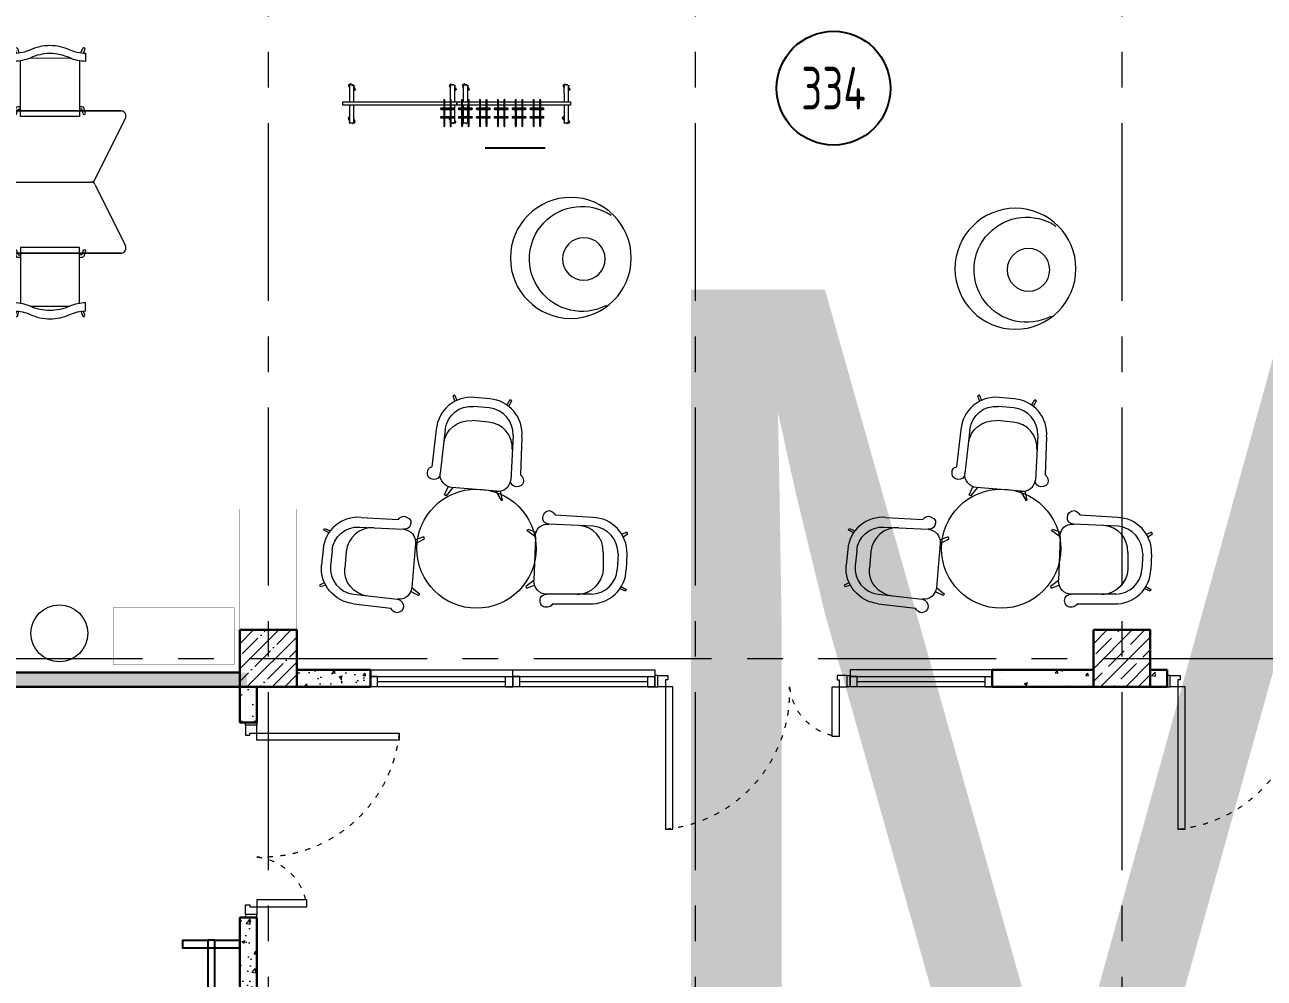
# Model space of a CAD drawing. Header units: millimetres. Extents: x -13407 to 129733, y -106516 to 109495.
# Drawn here: x 3858 to 12571, y 61147 to 67848 of the extents above; entities that cross this region are included whole.
import ezdxf
from ezdxf.enums import TextEntityAlignment as Align

# ---------------------------------------------------------------- set-up
doc = ezdxf.new("R2018")
doc.units = ezdxf.units.MM
doc.linetypes.add('ACAD_ISO03W100', pattern=[30, 12, -18])
doc.linetypes.add('CENTER', pattern=[2, 1.25, -0.25, 0.25, -0.25])
doc.layers.get('Defpoints').update_dxf_attribs({"color": 6})
for name, color, linetype, lineweight in [('АР_Витраж', 4, 'Continuous', 15), ('АР_Двери', 5, 'Continuous', 18), ('АР_Колонны', 5, 'Continuous', 30), ('АР_Колонны Штрих', 250, 'Continuous', 5), ('АР_Маркер экспликации', 239, 'Continuous', 13), ('АР_Номер помещения', 1, 'Continuous', 25), ('АР_Оси', 193, 'Continuous', 9), ('АР_Перегородки газоблок', 165, 'Continuous', 30), ('АР_Перегородки газоблок_Штрих', 165, 'Continuous', 5), ('АР_Подоконники', 163, 'Continuous', 9), ('АР_Помещения_площадь', 19, 'Continuous', 9), ('АР_Сущ Несущая стена', 202, 'Continuous', 30), ('АР_тонкая линия', 250, 'Continuous', 0), ('ТХ_мебель передв', 250, 'Continuous', 13), ('ТХ_мебель_библ', 250, 'Continuous', 13), ('ТХ_ОСНОВНОЙ', 103, 'Continuous', 25)]:
    doc.layers.add(name, color=color, linetype=linetype, lineweight=lineweight)
doc.layers.add('АР_Названия помещений', color=124, linetype='Continuous', lineweight=5, plot=False)
doc.layers.add('ТХ_спорт', color=40, linetype='Continuous')
doc.styles.add('ISOCPEUR', font='isocpeur.ttf', dxfattribs={"width": 0.7})
doc.styles.get("Standard").update_dxf_attribs({"font": 'arial.ttf'})
pattern_1 = [(50, (-58072.46, -55205.68), (215.17805, -18.82564), [22.5, -247.5]), (355, (-58072.46, -55205.68), (-41.6254, 225.65764), [18, -198]), (100.45144, (-58054.53, -55207.25), (173.55265, 206.832), [19.12206, -210.34263]), (46.1842, (-58072.46, -55145.68), (320.1724, -49.6558), [33.75, -371.25]), (96.63564, (-58045.78, -55149.82), (280.3986, 292.2356), [28.6831, -315.5141]), (351.18416, (-58072.46, -55145.68), (280.3986, 292.2356), [27, -297]), (21, (-58042.46, -55160.68), (179.07212, -120.78567), [22.5, -247.5]), (326, (-58042.46, -55160.68), (72.9946, 217.545), [18, -198]), (71.45144, (-58027.54, -55170.75), (252.0667, 96.75935), [19.12206, -210.34263]), (37.5, (-58072.46, -55205.68), (3.647957, 99.868156), [0, -195.6, 0, -201, 0, -198.75]), (7.5, (-58072.46, -55205.68), (78.92086, 118.32351), [0, -114.6, 0, -191.1, 0, -75.75]), (327.5, (-58139.36, -55205.68), (160.14673, -6.76646), [0, -75, 0, -234, 0, -310.5]), (317.5, (-58169.36, -55205.68), (174.95585, 30.0315), [0, -97.5, 0, -155.4, 0, -220.5])]
pattern_2 = [(50, (-58352.46, -55205.68), (215.17805, -18.82564), [22.5, -247.5]), (355, (-58352.46, -55205.68), (-41.6254, 225.65764), [18, -198]), (100.45144, (-58334.53, -55207.25), (173.55265, 206.832), [19.12206, -210.34263]), (46.1842, (-58352.46, -55145.68), (320.1724, -49.6558), [33.75, -371.25]), (96.63564, (-58325.78, -55149.82), (280.3986, 292.2356), [28.6831, -315.5141]), (351.18416, (-58352.46, -55145.68), (280.3986, 292.2356), [27, -297]), (21, (-58322.46, -55160.68), (179.07212, -120.78567), [22.5, -247.5]), (326, (-58322.46, -55160.68), (72.9946, 217.545), [18, -198]), (71.45144, (-58307.54, -55170.75), (252.0667, 96.75935), [19.12206, -210.34263]), (37.5, (-58352.46, -55205.68), (3.647957, 99.868156), [0, -195.6, 0, -201, 0, -198.75]), (7.5, (-58352.46, -55205.68), (78.92086, 118.32351), [0, -114.6, 0, -191.1, 0, -75.75]), (327.5, (-58419.36, -55205.68), (160.14673, -6.76646), [0, -75, 0, -234, 0, -310.5]), (317.5, (-58449.36, -55205.68), (174.95585, 30.0315), [0, -97.5, 0, -155.4, 0, -220.5])]

# ---------------------------------------------------------------- blocks, each defined once
blk = doc.blocks.new('1370')
at = {"layer": 'АР_Двери'}
for points in [[(1076825.5, -46356.5), (1076825.5, -46436.5), (1076845.5, -46436.5), (1076845.5, -46356.5), (1076825.5, -46356.5)], [(1076845.5, -46436.5), (1076845.5, -46356.5), (1076915.5, -46356.5), (1076915.5, -46386.5), (1076900.5, -46386.5), (1076900.5, -46436.5), (1076845.5, -46436.5)], [(1078176.5, -46436.5), (1078176.5, -46356.5), (1078106.5, -46356.5), (1078106.5, -46386.5), (1078121.5, -46386.5), (1078121.5, -46436.5), (1078176.5, -46436.5)], [(1078196.5, -46356.5), (1078196.5, -46436.5), (1078176.5, -46436.5), (1078176.5, -46356.5), (1078196.5, -46356.5)]]:
    blk.add_lwpolyline(points, dxfattribs=at)
for points in [[(1076900.5, -46436.5), (1076900.5, -47436.5), (1076950.4, -47436.5), (1076950.4, -46436.5)], [(1078071.7, -46786.5), (1078071.7, -46436.5), (1078121.5, -46436.5), (1078121.5, -46786.5)]]:
    blk.add_lwpolyline(points, close=True, dxfattribs=at)
at = {"layer": 'АР_Двери', "linetype": 'ACAD_ISO03W100', "ltscale": 3}
for centre, radius, start, end in [((1076804.9, -46473.8), 967.4, 275.67288, 2.21397), ((1078161.9, -46396.1), 392.5, 185.90754, 264.09246)]:
    blk.add_arc(centre, radius, start, end, dxfattribs=at)
blk = doc.blocks.new('*U161')
at = {"linetype": 'ByBlock'}
for p, q in [((0, 0), (0, -74)), ((50, 0), (0, 0)), ((0, -74), (0, 0)), ((1000, 0), (0, 0)), ((50, -74), (0, -74)), ((0, -74), (1000, -74)), ((50, 0), (50, -74)), ((950, 0), (50, 0)), ((50, -37), (950, -37)), ((50, -74), (950, -74)), ((950, 0), (1000, 0)), ((950, 0), (950, -74)), ((950, -74), (1000, -74)), ((1000, 0), (1000, -74)), ((1000, -74), (1000, 0))]:
    blk.add_line(p, q, dxfattribs=at)
blk = doc.blocks.new('*U162')
at = {"linetype": 'ByBlock'}
for p, q in [((0, 0), (0, -74)), ((50, 0), (0, 0)), ((0, -74), (0, 0)), ((1000, 0), (0, 0)), ((50, -74), (0, -74)), ((0, -74), (1000, -74)), ((50, 0), (50, -74)), ((950, 0), (50, 0)), ((50, -37), (950, -37)), ((50, -74), (950, -74)), ((950, 0), (1000, 0)), ((950, 0), (950, -74)), ((950, -74), (1000, -74)), ((1000, 0), (1000, -74)), ((1000, -74), (1000, 0))]:
    blk.add_line(p, q, dxfattribs=at)
blk = doc.blocks.new('*U163')
at = {"linetype": 'ByBlock'}
for p, q in [((0, 0), (0, -74)), ((50, 0), (0, 0)), ((0, -74), (0, 0)), ((1000, 0), (0, 0)), ((50, -74), (0, -74)), ((0, -74), (1000, -74)), ((50, 0), (50, -74)), ((950, 0), (50, 0)), ((50, -37), (950, -37)), ((50, -74), (950, -74)), ((950, 0), (1000, 0)), ((950, 0), (950, -74)), ((950, -74), (1000, -74)), ((1000, 0), (1000, -74)), ((1000, -74), (1000, 0))]:
    blk.add_line(p, q, dxfattribs=at)
blk = doc.blocks.new('*U389')
at = {"layer": 'Defpoints', "color": 7}
blk.add_line((-20058.3, 1523.2), (-20480.7, 1523.2), dxfattribs=at)
at = {"layer": 'АР_Номер помещения', "color": 7}
blk.add_circle((-18031.5, 1945), 400, dxfattribs=at)
at = {"layer": 'Defpoints', "color": 7, "style": 'ISOCPEUR', "width": 0.7}
blk.add_attdef('ПЛОЩАДЬ_ПОМЕЩЕНИЯ', text='', height=200, dxfattribs=at).set_placement((-20053.5, 1769.7), align=Align.MIDDLE_RIGHT)
at = {"layer": 'Defpoints', "color": 7, "style": 'ISOCPEUR', "width": 0.7, "flags": 1}
blk.add_attdef('КАТЕГОРИЯ', (-499.2, -2092.2), '', height=250, dxfattribs=at)
at = {"layer": 'АР_Номер помещения', "color": 7, "style": 'ISOCPEUR', "width": 0.7}
blk.add_attdef('НОМЕР_ПОМЕЩЕНИЯ', text='', height=300, dxfattribs=at).set_placement((-18031.5, 1945), align=Align.MIDDLE_CENTER)
at = {"layer": 'АР_Помещения_площадь', "color": 7, "lineweight": 30, "width": 0.7, "flags": 104}
blk.add_attdef('ИМЯ_ПОМЕЩЕНИЯ', text='', height=100, dxfattribs=at).set_placement((157.6, 1217.1), align=Align.MIDDLE_CENTER)
blk = doc.blocks.new('frecn gthtujhjlrf 800')
at = {"lineweight": 0}
blk.add_lwpolyline([(-5203.9, 59070.7, 0.044658), (-5197.6, 59061.7), (-5201.6, 59065.6), (-5189.6, 59081.6), (-5185.6, 59077.6)], format="xyb", dxfattribs=at)
for points in [[(-5197.6, 59049.7), (-5197.6, 59073.6)], [(-5193.6, 59077.6), (-5078, 59077.5)], [(-5046.1, 59077.5), (-4938.5, 59077.4)], [(-4970.4, 59077.4), (-4966.4, 59085.4), (-4954.5, 59077.4)], [(-4930.6, 59073.4), (-4930.6, 59049.5)], [(-5078.1, 59045.6), (-5193.6, 59045.7)], [(-5153.8, 59045.7), (-5161.8, 59033.7), (-5173.7, 59045.7)], [(-4938.6, 59045.5), (-5046.2, 59045.6)], [(-4930.6, 59057.5), (-4926.6, 59053.5), (-4938.6, 59037.6), (-4946.5, 59045.5)], [(-5181.9, 58369.1), (-5189.9, 58377.1), (-5193.9, 58369.1), (-5078.3, 58369)], [(-4970.7, 58369), (-4962.7, 58376.9), (-4954.8, 58369)], [(-5197.9, 58341.2), (-5197.9, 58365.1), (-5201.9, 58361.1), (-5197.9, 58357.2)], [(-5078.3, 58337.2), (-5193.9, 58337.2)], [(-5154.1, 58337.2), (-5162, 58329.2), (-5174, 58337.2)], [(-4938.9, 58337.1), (-5046.5, 58337.1)], [(-5046.4, 58369), (-4938.8, 58368.9)], [(-4930.9, 58353), (-4922.9, 58345), (-4934.9, 58329.1), (-4942.8, 58337.1)], [(-4930.9, 58364.9), (-4930.9, 58341)]]:
    blk.add_lwpolyline(points, dxfattribs=at)
blk.add_lwpolyline([(-5074.6, 58291.6), (-5049.6, 58291.6), (-5049.6, 59091.6), (-5074.6, 59091.6)], close=True)
for centre, radius, start, end in [((-5195.6, 59075.6), 5.98, 89.96162, 179.9619), ((-5207.6, 59027.8), 57.8, 62.29255, 76.60243), ((-4980.4, 59031.6), 57.8, 56.74447, 76.60244), ((-4940.5, 59075.4), 5.98, 359.96162, 89.9619), ((-5195.6, 59051.7), 5.98, 179.96162, 269.9619), ((-5151.7, 59095.5), 57.8, 234.11356, 256.60228), ((-4924.6, 59099.3), 57.8, 239.233, 256.60239), ((-4940.6, 59051.5), 5.98, 269.96162, 359.9619), ((-4980.4, 59031.6), 57.8, 25.43903, 38.1777), ((-5203.9, 58319.3), 57.8, 59.42525, 76.60232), ((-4980.7, 58323.1), 57.8, 55.98102, 76.60235), ((-5152, 58387), 57.8, 205.43892, 212.84397), ((-5195.9, 58367.1), 5.98, 89.96162, 179.9619), ((-5195.9, 58343.2), 5.98, 179.96162, 269.9619), ((-5152, 58387), 57.8, 236.56888, 256.6024), ((-4924.9, 58390.9), 57.8, 240.07353, 256.60241), ((-4940.8, 58366.9), 5.98, 359.96162, 89.9619), ((-4940.8, 58343), 5.98, 269.96162, 359.9619), ((-4980.7, 58323.1), 57.8, 25.43882, 39.82591)]:
    blk.add_arc(centre, radius, start, end, dxfattribs=at)
blk = doc.blocks.new('У018.2 У019')
at = {"layer": 'ТХ_мебель_библ', "lineweight": 0}
for p, q in [((59841.7, 122397.9), (60071.7, 121967.8)), ((60691, 121967.9), (60902.7, 122397.8)), ((61577.1, 122397.9), (61807.1, 121967.8)), ((62426.4, 121967.9), (62638.1, 122397.8)), ((59841.9, 121499.1), (60071.7, 121929.2)), ((60103, 121948.5), (60659.7, 121948.6)), ((60103, 121948.5), (60659.7, 121948.6)), ((60691, 121929.4), (60902.9, 121499.5)), ((61577.3, 121499.1), (61807.1, 121929.2)), ((61838.4, 121948.5), (62395.1, 121948.6)), ((61838.4, 121948.5), (62395.1, 121948.6)), ((62426.4, 121929.4), (62638.3, 121499.5))]:
    blk.add_line(p, q, dxfattribs=at)
for points in [[(60232.8, 122820.3, -0.086901), (60122, 122796.6), (60122, 122854.3, 0.094716), (60232.8, 122878.7, -0.110626), (60372.1, 122909.7, -0.110626), (60511.3, 122878.8, 0.093252), (60622, 122854.6), (60622, 122796.9, -0.086864), (60511.3, 122820.5)], [(61115.3, 122820.3, -0.086901), (61004.6, 122796.6), (61004.6, 122854.3, 0.094716), (61115.3, 122878.7, -0.110626), (61254.6, 122909.7, -0.110626), (61393.9, 122878.8, 0.093252), (61504.6, 122854.6), (61504.6, 122796.9, -0.086864), (61393.8, 122820.5)], [(61968.2, 122820.3, -0.086901), (61857.4, 122796.6), (61857.4, 122854.3, 0.094716), (61968.2, 122878.7, -0.110626), (62107.5, 122909.7, -0.110626), (62246.8, 122878.8, 0.093252), (62357.4, 122854.6), (62357.4, 122796.9, -0.086864), (62246.7, 122820.5)], [(60138, 122427.1), (60148, 122459.8, -0.033396), (60164.8, 122461)], [(61776, 121898.1), (61564.3, 121467.8, -0.284813), (61533, 121448.5), (60976.2, 121448.5, -0.282129), (60946.5, 121465.1), (60715, 121897.8, -0.120714), (60711.2, 121913.6, -0.4125), (60746.2, 121948.5, -0.4125), (60711.2, 121983.5, -0.118028), (60715, 121999.2), (60945, 122429.2, -0.282129), (60976.2, 122448.5), (61533, 122448.5, -0.284813), (61564.3, 122429.2), (61776, 121998.9)], [(61020.6, 122427.1), (61030.6, 122459.8, -0.033396), (61047.3, 122461)], [(61873.4, 122427.1), (61883.4, 122459.8, -0.033396), (61900.2, 122461)], [(61779.8, 121913.5, 0.4125), (61744.8, 121948.5, 0.4125), (61779.8, 121983.4)], [(60138, 121470), (60148, 121437.3, 0.033396), (60164.8, 121436.1)], [(61020.4, 121469.9), (61030.4, 121437.2, 0.033396), (61047.1, 121436)], [(61873.4, 121470), (61883.4, 121437.3, 0.033396), (61900.2, 121436.1)], [(60232.8, 121076.8, 0.086901), (60122, 121100.5), (60122, 121042.8, -0.094716), (60232.8, 121018.4, 0.110626), (60372.1, 120987.4, 0.110626), (60511.3, 121018.3, -0.093252), (60622, 121042.5), (60622, 121100.2, 0.086864), (60511.3, 121076.6)], [(61115.2, 121076.7, 0.086901), (61004.4, 121100.4), (61004.4, 121042.7, -0.094716), (61115.2, 121018.3, 0.110626), (61254.4, 120987.3, 0.110626), (61393.7, 121018.2, -0.093252), (61504.4, 121042.4), (61504.4, 121100.1, 0.086864), (61393.7, 121076.5)], [(61968.2, 121076.8, 0.086901), (61857.4, 121100.5), (61857.4, 121042.8, -0.094716), (61968.2, 121018.4, 0.110626), (62107.5, 120987.4, 0.110626), (62246.8, 121018.3, -0.093252), (62357.4, 121042.5), (62357.4, 121100.2, 0.086864), (62246.7, 121076.6)]]:
    blk.add_lwpolyline(points, format="xyb", dxfattribs=at)
for points in [[(60122, 122847), (60122, 122847.3)], [(60137.5, 122855.2), (60127.8, 122884.4), (60132.8, 122895.2)], [(60132.8, 122895.1), (60143.8, 122890.1)], [(60143.8, 122890.2), (60154.8, 122857)], [(60590.5, 122857.1), (60602.8, 122890.4)], [(60602.8, 122890.5), (60613.5, 122895.5)], [(60618.8, 122884.8), (60608, 122855.3)], [(60613.5, 122895.4), (60618.8, 122884.9)], [(61004.6, 122847), (61004.6, 122847.3)], [(61020.1, 122855.2), (61010.3, 122884.4), (61015.3, 122895.2)], [(61015.3, 122895.1), (61026.3, 122890.1)], [(61026.3, 122890.2), (61037.3, 122857)], [(61473.1, 122857.1), (61485.3, 122890.4)], [(61485.3, 122890.5), (61496.1, 122895.5)], [(61501.3, 122884.8), (61490.6, 122855.3)], [(61496.1, 122895.4), (61501.3, 122884.9)], [(61857.4, 122847), (61857.4, 122847.3)], [(61872.9, 122855.2), (61863.2, 122884.4), (61868.2, 122895.2)], [(61868.2, 122895.1), (61879.2, 122890.1)], [(61879.2, 122890.2), (61890.2, 122857)], [(62325.9, 122857.1), (62338.2, 122890.4)], [(62338.2, 122890.5), (62348.9, 122895.5)], [(62354.2, 122884.8), (62343.4, 122855.3)], [(62348.9, 122895.4), (62354.2, 122884.9)], [(60164.8, 122409.3), (60164.5, 122801.3)], [(60579.5, 122801.2), (60579.8, 122409.5)], [(61047.3, 122409.3), (61047.1, 122801.3)], [(61462.1, 122801.2), (61462.3, 122409.5)], [(61900.2, 122409.3), (61899.9, 122801.3)], [(62314.9, 122801.2), (62315.2, 122409.5)], [(60122.3, 122431.2), (60134.3, 122470.9)], [(60134.3, 122470.9), (60140.5, 122475.4)], [(60606.3, 122427.4), (60596.3, 122460.2)], [(60622.3, 122431.5), (60610.3, 122471.3)], [(61004.8, 122431.2), (61016.8, 122470.9)], [(61016.8, 122470.9), (61023.1, 122475.4)], [(61488.8, 122427.4), (61478.8, 122460.2)], [(61504.8, 122431.5), (61492.8, 122471.3)], [(61857.7, 122431.2), (61869.7, 122470.9)], [(61869.7, 122470.9), (61875.9, 122475.4)], [(62341.7, 122427.4), (62331.7, 122460.2)], [(62357.7, 122431.5), (62345.7, 122471.3)], [(60579.8, 122409.5), (60164.8, 122409.3)], [(61462.3, 122409.5), (61047.3, 122409.3)], [(62315.2, 122409.5), (61900.2, 122409.3)], [(60122.3, 121465.9), (60134.3, 121426.2)], [(60164.8, 121487.8), (60164.5, 121095.8)], [(60579.8, 121487.6), (60164.8, 121487.8)], [(60579.5, 121095.9), (60579.8, 121487.6)], [(60606.3, 121469.7), (60596.3, 121436.9)], [(60622.3, 121465.6), (60610.3, 121425.8)], [(61004.6, 121465.8), (61016.6, 121426.1)], [(61047.1, 121487.8), (61046.9, 121095.7)], [(61462.1, 121487.5), (61047.1, 121487.7)], [(61461.9, 121095.8), (61462.1, 121487.6)], [(61488.6, 121469.6), (61478.6, 121436.9)], [(61504.6, 121465.5), (61492.6, 121425.8)], [(61857.7, 121465.9), (61869.7, 121426.2)], [(61900.2, 121487.8), (61899.9, 121095.8)], [(62315.2, 121487.6), (61900.2, 121487.8)], [(62314.9, 121095.9), (62315.2, 121487.6)], [(62341.7, 121469.7), (62331.7, 121436.9)], [(62357.7, 121465.6), (62345.7, 121425.8)], [(60134.3, 121426.2), (60140.5, 121421.7)], [(61016.6, 121426.1), (61022.9, 121421.6)], [(61869.7, 121426.2), (61875.9, 121421.7)], [(60122, 121050.1), (60122, 121049.8)], [(60137.5, 121041.9), (60127.8, 121012.7), (60132.8, 121001.9)], [(60143.8, 121006.9), (60154.8, 121040.1)], [(60590.5, 121040), (60602.8, 121006.7)], [(60618.8, 121012.3), (60608, 121041.8)], [(61004.4, 121050), (61004.4, 121049.7)], [(61019.9, 121041.8), (61010.1, 121012.6), (61015.1, 121001.8)], [(61026.1, 121006.8), (61037.1, 121040)], [(61472.9, 121039.9), (61485.1, 121006.6)], [(61501.1, 121012.2), (61490.4, 121041.7)], [(61857.4, 121050.1), (61857.4, 121049.8)], [(61872.9, 121041.9), (61863.2, 121012.7), (61868.2, 121001.9)], [(61879.2, 121006.9), (61890.2, 121040.1)], [(62325.9, 121040), (62338.2, 121006.7)], [(62354.2, 121012.3), (62343.4, 121041.8)], [(60132.8, 121002), (60143.8, 121007)], [(60602.8, 121006.6), (60613.5, 121001.6)], [(60613.5, 121001.7), (60618.8, 121012.2)], [(61015.1, 121001.9), (61026.1, 121006.9)], [(61485.1, 121006.5), (61495.9, 121001.5)], [(61495.9, 121001.6), (61501.1, 121012.1)], [(61868.2, 121002), (61879.2, 121007)], [(62338.2, 121006.6), (62348.9, 121001.6)], [(62348.9, 121001.7), (62354.2, 121012.2)]]:
    blk.add_lwpolyline(points, dxfattribs=at)
for points in [[(60232.8, 122820.4), (60511.3, 122820.7, 0.110437), (60371.8, 122851.6, 0.11034)], [(61115.3, 122820.4), (61393.8, 122820.7, 0.110437), (61254.3, 122851.6, 0.11034)], [(61968.2, 122820.4), (62246.7, 122820.7, 0.110437), (62107.2, 122851.6, 0.11034)], [(60232.8, 121076.7), (60511.3, 121076.4, -0.110437), (60371.8, 121045.5, -0.11034)], [(61115.1, 121076.6), (61393.6, 121076.3, -0.110437), (61254.1, 121045.4, -0.11034)], [(61968.2, 121076.7), (62246.7, 121076.4, -0.110437), (62107.2, 121045.5, -0.11034)]]:
    blk.add_lwpolyline(points, format="xyb", close=True, dxfattribs=at)
for points in [[(60871.2, 122448.5), (59873, 122448.5)], [(62606.6, 122448.5), (61608.4, 122448.5)], [(61744.8, 121948.5), (60746.2, 121948.5)], [(60871.4, 121448.8), (59873.2, 121448.4)], [(62606.8, 121448.8), (61608.6, 121448.4)]]:
    blk.add_lwpolyline(points, close=True, dxfattribs=at)
for centre, radius, start, end in [((59873.1, 122413.5), 35.1, 90.16771, 179.83229), ((60164.8, 122347.1), 130.6, 89.9901, 100.68692), ((60579.7, 122347.3), 130.6, 79.38825, 90.08507), ((60871.3, 122413.6), 34.9, 359.9054, 90.0946), ((60868.1, 122413.7), 38.1, 335.24019, 359.7022), ((61047.3, 122347.1), 130.6, 89.9901, 100.68692), ((61462.2, 122347.3), 130.6, 79.38825, 90.08507), ((61608.5, 122413.5), 35.1, 90.16771, 179.83229), ((61607.4, 122413.4), 34, 179.62631, 207.15869), ((61900.2, 122347.1), 130.6, 89.9901, 100.68692), ((62315.1, 122347.3), 130.6, 79.38825, 90.08507), ((62606.7, 122413.6), 34.9, 359.9054, 90.0946), ((62603.6, 122413.7), 38.1, 335.24019, 359.7022), ((60102.9, 121983.3), 34.8, 206.5716, 270.16226), ((60102.9, 121913.7), 34.8, 89.85833, 153.44898), ((60659.7, 121983.7), 35.1, 270.12251, 333.14363), ((60659.7, 121913.5), 35.1, 26.87696, 89.89807), ((61838.3, 121983.3), 34.8, 206.5716, 270.16226), ((61838.3, 121913.7), 34.8, 89.85833, 153.44898), ((62395.1, 121983.7), 35.1, 270.12251, 333.14363), ((62395.1, 121913.5), 35.1, 26.87696, 89.89807), ((59873.2, 121483.4), 35.1, 180.18829, 269.85288), ((60871.5, 121483.7), 34.9, 269.92598, 0.11519), ((60868.3, 121483.6), 38.1, 0.31838, 24.7804), ((61607.6, 121483.5), 34, 152.86189, 180.39427), ((61608.7, 121483.4), 35.1, 180.18829, 269.85288), ((62606.9, 121483.7), 34.9, 269.92598, 0.11519), ((62603.7, 121483.6), 38.1, 0.31838, 24.7804), ((60164.8, 121550), 130.6, 259.31308, 270.0099), ((60579.7, 121549.8), 130.6, 269.91493, 280.61175), ((61047.1, 121549.9), 130.6, 259.31308, 270.0099), ((61462.1, 121549.7), 130.6, 269.91493, 280.61175), ((61900.2, 121550), 130.6, 259.31308, 270.0099), ((62315.1, 121549.8), 130.6, 269.91493, 280.61175)]:
    blk.add_arc(centre, radius, start, end, dxfattribs=at)
for points in [[(60122.2, 122431.1), (60122.2, 122426.6), (60126.2, 122422.9), (60130.7, 122422.9)], [(60130.7, 122422.9), (60133.7, 122422.9), (60136.7, 122424.4), (60138.2, 122427.1)], [(60596.5, 122460.1), (60591, 122460.9), (60585.3, 122461.1), (60579.8, 122461.4)], [(60610.2, 122471.1), (60608.7, 122473.4), (60606.4, 122475.1), (60603.9, 122475.6)], [(60606.4, 122427.4), (60607.9, 122424.9), (60610.7, 122423.2), (60613.7, 122423.2)], [(60613.7, 122423.2), (60618.4, 122423.2), (60622.2, 122426.9), (60622.2, 122431.4)], [(61004.7, 122431.1), (61004.7, 122426.6), (61008.7, 122422.9), (61013.2, 122422.9)], [(61013.2, 122422.9), (61016.2, 122422.9), (61019.2, 122424.4), (61020.7, 122427.1)], [(61479, 122460.1), (61473.5, 122460.9), (61467.8, 122461.1), (61462.3, 122461.4)], [(61492.7, 122471.1), (61491.2, 122473.4), (61489, 122475.1), (61486.5, 122475.6)], [(61489, 122427.4), (61490.5, 122424.9), (61493.2, 122423.2), (61496.2, 122423.2)], [(61496.2, 122423.2), (61501, 122423.2), (61504.7, 122426.9), (61504.7, 122431.4)], [(61857.6, 122431.1), (61857.6, 122426.6), (61861.6, 122422.9), (61866.1, 122422.9)], [(61866.1, 122422.9), (61869.1, 122422.9), (61872.1, 122424.4), (61873.6, 122427.1)], [(62331.9, 122460.1), (62326.4, 122460.9), (62320.7, 122461.1), (62315.2, 122461.4)], [(62345.6, 122471.1), (62344.1, 122473.4), (62341.9, 122475.1), (62339.4, 122475.6)], [(62341.8, 122427.4), (62343.3, 122424.9), (62346.1, 122423.2), (62349.1, 122423.2)], [(62349.1, 122423.2), (62353.8, 122423.2), (62357.6, 122426.9), (62357.6, 122431.4)], [(61776, 121999.2), (61778.3, 121994.4), (61779.8, 121988.9), (61779.8, 121983.4)], [(61779.8, 121913.5), (61779.8, 121908), (61778.3, 121902.7), (61776, 121897.7)], [(60122.2, 121466), (60122.2, 121470.5), (60126.2, 121474.2), (60130.7, 121474.2)], [(60130.7, 121474.2), (60133.7, 121474.2), (60136.7, 121472.7), (60138.2, 121470)], [(60606.4, 121469.7), (60607.9, 121472.2), (60610.7, 121473.9), (60613.7, 121473.9)], [(60613.7, 121473.9), (60618.4, 121473.9), (60622.2, 121470.2), (60622.2, 121465.7)], [(61004.5, 121465.9), (61004.5, 121470.4), (61008.5, 121474.1), (61013, 121474.1)], [(61013, 121474.1), (61016, 121474.1), (61019, 121472.6), (61020.5, 121469.9)], [(61488.8, 121469.6), (61490.3, 121472.1), (61493, 121473.8), (61496, 121473.8)], [(61496, 121473.8), (61500.8, 121473.8), (61504.5, 121470.1), (61504.5, 121465.6)], [(61857.6, 121466), (61857.6, 121470.5), (61861.6, 121474.2), (61866.1, 121474.2)], [(61866.1, 121474.2), (61869.1, 121474.2), (61872.1, 121472.7), (61873.6, 121470)], [(62341.8, 121469.7), (62343.3, 121472.2), (62346.1, 121473.9), (62349.1, 121473.9)], [(62349.1, 121473.9), (62353.8, 121473.9), (62357.6, 121470.2), (62357.6, 121465.7)], [(60596.5, 121437), (60591, 121436.2), (60585.3, 121436), (60579.8, 121435.7)], [(60610.2, 121426), (60608.7, 121423.7), (60606.4, 121422), (60603.9, 121421.5)], [(61478.9, 121436.9), (61473.4, 121436.1), (61467.6, 121435.9), (61462.1, 121435.6)], [(61492.5, 121425.9), (61491, 121423.6), (61488.8, 121421.9), (61486.3, 121421.4)], [(62331.9, 121437), (62326.4, 121436.2), (62320.7, 121436), (62315.2, 121435.7)], [(62345.6, 121426), (62344.1, 121423.7), (62341.9, 121422), (62339.4, 121421.5)]]:
    blk.add_open_spline(points, degree=3, dxfattribs=at)
blk = doc.blocks.new('У094 У095')
at = {"layer": 'ТХ_мебель_библ', "lineweight": 0, "ltscale": 100, "transparency": 33554687}
for p, q in [((74021.9, 143902.1), (74006.1, 143896.8)), ((74006.1, 143896.8), (74021.9, 143860.2)), ((74037.6, 143865.4), (74021.9, 143902.1)), ((74267.9, 143875.9), (74158, 143886.4)), ((74388.3, 143834), (74409.3, 143870.7)), ((74419.7, 143860.2), (74398.8, 143823.5)), ((74409.3, 143870.7), (74419.7, 143860.2)), ((74262.7, 143813.1), (74152.7, 143823.5)), ((74257.4, 143713.6), (74142.3, 143724.1)), ((73891, 143661.3), (73859.6, 143399.5)), ((73953.8, 143661.3), (73917.2, 143352.4)), ((74430.2, 143619.4), (74414.5, 143305.3)), ((74493, 143608.9), (74482.5, 143341.9)), ((73948.6, 143200.6), (73974.7, 143258.1)), ((74006.1, 143252.9), (73959, 143195.3)), ((74315, 143226.7), (74000.9, 143252.9)), ((73959, 143195.3), (73948.6, 143200.6)), ((74309.8, 143226.7), (74346.4, 143163.9)), ((74356.9, 143163.9), (74341.2, 143226.7)), ((74346.4, 143163.9), (74356.9, 143163.9)), ((73351.8, 142975.5), (73660.6, 142959.7)), ((73362.2, 143043.5), (73624, 143027.8)), ((74995.6, 142980.7), (74681.5, 142996.4)), ((74990.4, 143043.5), (74728.6, 143059.2)), ((73100.5, 142954.5), (73105.7, 142965)), ((73137.1, 142933.6), (73100.5, 142954.5)), ((73105.7, 142965), (73147.6, 142949.3)), ((73802, 142907.4), (73744.4, 142886.5)), ((73744.4, 142860.3), (73807.2, 142891.7)), ((73807.2, 142891.7), (73802, 142907.4)), ((74529.7, 142949.3), (74534.9, 142959.8)), ((74587.2, 142907.4), (74529.7, 142949.3)), ((74534.9, 142959.7), (74592.5, 142938.8)), ((74587.2, 142907.4), (74576.8, 142598.5)), ((75231.2, 142938.8), (75194.5, 142923.1)), ((75205, 142907.4), (75236.4, 142928.3)), ((75236.4, 142928.3), (75231.2, 142938.8)), ((73095.2, 142818.4), (73084.8, 142708.5)), ((73158.1, 142807.9), (73147.6, 142703.2)), ((73257.5, 142802.7), (73247.1, 142687.5)), ((73744.4, 142860.3), (73718.2, 142551.4)), ((75063.6, 142797.5), (75063.6, 142677.1)), ((75168.3, 142787), (75163.1, 142677.1)), ((75231.2, 142787), (75225.9, 142677.1)), ((73105.7, 142582.8), (73069.1, 142567.1)), ((73069.1, 142567.1), (73074.3, 142556.6)), ((73074.3, 142556.6), (73110.9, 142567.1)), ((73718.2, 142551.4), (73775.8, 142504.3)), ((74576.8, 142598.5), (74519.2, 142556.6)), ((74519.2, 142556.6), (74524.4, 142546.2)), ((74524.4, 142546.2), (74582, 142567.1)), ((75220.7, 142525.2), (75184.1, 142540.9)), ((75189.3, 142556.6), (75225.9, 142535.7)), ((73309.9, 142504.3), (73618.8, 142467.6)), ((73765.3, 142493.8), (73713, 142520)), ((73775.8, 142504.3), (73765.3, 142493.8)), ((74979.9, 142504.3), (74665.8, 142504.3)), ((75225.9, 142535.7), (75220.7, 142525.2))]:
    blk.add_line(p, q, dxfattribs=at)
at = {"layer": 'ТХ_мебель_библ', "ltscale": 0.1}
for p, q in [((73309.9, 142436.2), (73571.6, 142404.8)), ((74707.7, 142436.2), (74978.4, 142435.9))]:
    blk.add_line(p, q, dxfattribs=at)
at = {"layer": 'ТХ_мебель_библ', "lineweight": 0, "ltscale": 100, "transparency": 33554687}
blk.add_circle((74173.7, 142823.6), 418.8, dxfattribs=at)
for centre, radius, start, end in [((74136.5, 143640.3), 246.7, 85.02283, 175.1237), ((74247, 143630.3), 246.7, 355.0234, 85.12375), ((74245.7, 143628.9), 184.8, 357.05724, 84.74988), ((74240.5, 143529.4), 184.8, 357.05813, 84.75023), ((73340.8, 142797.4), 246.7, 85.02353, 175.12383), ((74883.4, 142806.1), 180.5, 357.26883, 85.96484), ((74981.2, 142793.2), 250.3, 358.57852, 87.90882), ((74975, 142788.7), 193.2, 359.50635, 83.87948), ((73441.8, 142785.8), 184.8, 87.0581, 174.74931), ((73328.4, 142685.2), 181.8, 174.32198, 264.14984), ((74978.7, 142682.9), 247, 267.84602, 358.65512), ((74979.8, 142687.9), 183.6, 270.02397, 356.61297)]:
    blk.add_arc(centre, radius, start, end, dxfattribs=at)
blk.add_ellipse((74334.8, 143302.8), major_axis=(68, 48.9), ratio=0.866308, start_param=3.906008, end_param=5.623532, dxfattribs=at)
for points in [[(73953.8, 143661.3), (73969.5, 143760.7), (74053.3, 143834), (74152.7, 143823.5)], [(73943.3, 143561.8), (73953.8, 143661.3), (74042.8, 143729.3), (74142.3, 143724.1)], [(73870, 143310.5), (73843.9, 143310.5), (73822.9, 143331.4), (73828.2, 143357.6)], [(73828.2, 143357.6), (73828.2, 143378.6), (73838.6, 143394.3), (73859.6, 143399.5)], [(73917.2, 143352.4), (73917.2, 143326.2), (73896.2, 143305.3), (73870, 143310.5)], [(74000.9, 143252.9), (73953.8, 143258.1), (73911.9, 143300), (73917.2, 143352.4)], [(74482.5, 143341.9), (74503.5, 143331.4), (74508.7, 143305.3), (74498.3, 143279.1)], [(74435.4, 143263.4), (74419.7, 143273.8), (74409.3, 143289.6), (74414.5, 143305.3)], [(74498.3, 143279.1), (74487.8, 143258.1), (74456.4, 143252.9), (74435.4, 143263.4)], [(73158.1, 142807.9), (73163.3, 142907.4), (73252.3, 142980.7), (73351.8, 142975.5)], [(73624, 143027.8), (73639.7, 143048.7), (73665.9, 143059.2), (73686.8, 143043.5)], [(73707.8, 142985.9), (73697.3, 142965), (73681.6, 142959.7), (73660.6, 142959.7)], [(73686.8, 143043.5), (73713, 143033), (73718.2, 143006.9), (73707.8, 142985.9)], [(74587.2, 142907.4), (74587.2, 142959.8), (74629.1, 143001.6), (74681.5, 142996.4)], [(74681.5, 142996.4), (74655.3, 142996.4), (74634.4, 143017.3), (74639.6, 143043.5)], [(73660.6, 142959.7), (73713, 142954.5), (73749.6, 142912.6), (73744.4, 142860.3)], [(73309.9, 142436.2), (73173.8, 142451.9), (73069.1, 142572.3), (73084.8, 142708.5)], [(73409.3, 142488.6), (73309.9, 142504.3), (73236.6, 142588.1), (73247.1, 142687.5)], [(75063.6, 142677.1), (75058.4, 142582.8), (74979.9, 142504.3), (74880.4, 142499.1)], [(73718.2, 142551.4), (73713, 142499.1), (73671.1, 142462.4), (73618.8, 142467.6)], [(74665.8, 142504.3), (74613.4, 142504.3), (74576.8, 142546.2), (74576.8, 142598.5)], [(74644.8, 142415.3), (74623.9, 142425.8), (74613.4, 142451.9), (74623.9, 142478.1)], [(74623.9, 142478.1), (74629.1, 142493.8), (74650.1, 142504.3), (74665.8, 142504.3)], [(74707.7, 142436.2), (74697.2, 142415.3), (74671, 142404.8), (74644.8, 142415.3)]]:
    blk.add_open_spline(points, degree=3, dxfattribs=at)
for points, knots in [([(74639.6, 143043.5), (74639.6, 143069.7), (74660.5, 143090.6), (74686.7, 143090.6), (74702.4, 143090.6), (74718.1, 143074.9), (74728.6, 143059.2)], [2, 2, 2, 2, 3, 3, 3, 4, 4, 4, 4]), ([(73618.8, 142467.6), (73644.9, 142462.4), (73660.6, 142441.5), (73660.6, 142415.3), (73660.6, 142389.1), (73634.5, 142373.4), (73613.5, 142373.4), (73592.6, 142373.4), (73576.9, 142389.1), (73571.6, 142404.8)], [0, 0, 0, 0, 1, 1, 1, 2, 2, 2, 3, 3, 3, 3])]:
    blk.add_open_spline(points, degree=3, knots=knots, dxfattribs=at)
blk = doc.blocks.new('У112')
at = {"layer": 'ТХ_мебель_библ', "lineweight": 0, "ltscale": 100, "transparency": 33554687, "const_width": 2}
blk.add_lwpolyline([(262557.9, -187928.7), (262557.9, -188328.7), (261707.9, -188328.7), (261707.9, -187928.7)], close=True, dxfattribs=at)
blk = doc.blocks.new('пуф мешок д850')
for centre, radius in [((-5916.6, 23036.1), 425), ((-6008, 23029.4), 149.7)]:
    blk.add_circle(centre, radius)
blk.add_arc((-5995.2, 23029.9), 369.3, 241.95581, 123.21955)
blk = doc.blocks.new('У132')
at = {"ltscale": 250.120383, "flags": 128}
for points in [[(231152.1, -178827.1), (230977.1, -178827.1), (230977.1, -178770.1), (231377.1, -178770.1), (231377.1, -178827.1), (231202.1, -178827.1)], [(231202.1, -185884.1), (231202.1, -178770.1), (231152.1, -178770.1), (231152.1, -185884.1)], [(231152.1, -185656.1), (231152.1, -186770.1), (231202.1, -186770.1), (231202.1, -185656.1)], [(231152.1, -186770.1), (230977.1, -186770.1), (230977.1, -186713.1), (231377.1, -186713.1), (231377.1, -186770.1), (231202.1, -186770.1)]]:
    blk.add_lwpolyline(points, dxfattribs=at)

msp = doc.modelspace()

# ---------------------------------------------------------------- hatches: boundary and pattern name
at = {"layer": 'АР_Колонны Штрих', "ltscale": 100}
h = msp.add_hatch(dxfattribs=at)
h.set_pattern_fill('ANSI35', color=256, scale=500)
h.set_pattern_definition([(45, (-951682.16, 103466.47), (-88.388348, 88.388348), []), (45, (-951593.77, 103466.47), (-88.388348, 88.388348), [156.25, -31.25, 0, -31.25])])
h.paths.add_polyline_path([(5769.9, 63595), (5369.9, 63595), (5369.9, 63195), (5769.9, 63195)])
h = msp.add_hatch(dxfattribs=at)
h.set_pattern_fill('ANSI35', color=256, scale=500)
h.set_pattern_definition([(45, (-945682.16, 103466.47), (-88.388348, 88.388348), []), (45, (-945593.77, 103466.47), (-88.388348, 88.388348), [156.25, -31.25, 0, -31.25])])
h.paths.add_polyline_path([(11769.9, 63595), (11369.9, 63595), (11369.9, 63195), (11769.9, 63195)])
at = {"layer": 'АР_Перегородки газоблок_Штрих', "ltscale": 100}
h = msp.add_hatch(dxfattribs=at)
h.set_pattern_fill('AR-CONC', color=256, scale=30)
h.set_pattern_definition([(50, (76915.7, -55205.68), (215.17805, -18.82564), [22.5, -247.5]), (355, (76915.7, -55205.68), (-41.6254, 225.65764), [18, -198]), (100.45144, (76933.63, -55207.25), (173.55265, 206.832), [19.12206, -210.34263]), (46.1842, (76915.7, -55145.68), (320.1724, -49.6558), [33.75, -371.25]), (96.63564, (76942.38, -55149.82), (280.3986, 292.2356), [28.6831, -315.5141]), (351.18416, (76915.7, -55145.68), (280.3986, 292.2356), [27, -297]), (21, (76945.7, -55160.68), (179.07212, -120.78567), [22.5, -247.5]), (326, (76945.7, -55160.68), (72.9946, 217.545), [18, -198]), (71.45144, (76960.62, -55170.75), (252.0667, 96.75935), [19.12206, -210.34263]), (37.5, (76915.7, -55205.68), (3.647957, 99.868156), [0, -195.6, 0, -201, 0, -198.75]), (7.5, (76915.7, -55205.68), (78.92086, 118.32351), [0, -114.6, 0, -191.1, 0, -75.75]), (327.5, (76848.8, -55205.68), (160.14673, -6.76646), [0, -75, 0, -234, 0, -310.5]), (317.5, (76818.8, -55205.68), (174.95585, 30.0315), [0, -97.5, 0, -155.4, 0, -220.5])])
h.paths.add_polyline_path([(2619.9, 63892.4), (-380.1, 63897.4), (-380.1, 63797.4), (2619.9, 63792.4)])
h.paths.add_polyline_path([(-380.1, 63894.9), (-2563.4, 63894.9), (-2563.4, 63794.9), (-380.1, 63794.9)])
h.paths.add_polyline_path([(-380.1, 63012.4), (-2480.1, 63012.4), (-2480.1, 63145), (-2580.1, 63145), (-2580.1, 62912.4), (-380.1, 62912.4)])
h.paths.add_polyline_path([(-330.1, 63012.4), (-380.1, 63012.4), (-380.1, 62912.4), (-230.1, 62912.4), (-230.1, 63195), (-330.1, 63195)])
h.paths.add_polyline_path([(2619.9, 63295), (-130.1, 63295), (-130.1, 63794.9), (-230.1, 63794.9), (-230.1, 63195), (1597, 63195), (2619.9, 63195)])
h.paths.add_polyline_path([(3283.1, 63295), (3183.1, 63295.2), (3183.1, 63295), (2619.9, 63295), (2619.9, 63195), (5419.9, 63195), (5419.9, 63295)])
h.paths.add_polyline_path([(3670.5, 63894.9), (2622.7, 63894.9), (2619.9, 63789.9), (3570.2, 63799.9), (3570.7, 63295.2), (3670.5, 63295.8)])
h = msp.add_hatch(dxfattribs=at)
h.set_pattern_fill('AR-CONC', color=256, scale=30)
h.set_pattern_definition(pattern_1)
h.paths.add_polyline_path([(5769.9, 63315.1), (5769.9, 63195.1), (5769.9, 63195.1), (5769.9, 63315.1), (5577.8, 63315.1), (6288.4, 63315.1), (6288.4, 63195.1), (5769.9, 63195.1), (5769.9, 63315.1), (5769.9, 63315.1), (5769.9, 63195.1), (5769.9, 63315.1)])
h = msp.add_hatch(dxfattribs=at)
h.set_pattern_fill('AR-CONC', color=256, scale=30)
h.set_pattern_definition(pattern_1)
h.paths.add_polyline_path([(10659.4, 63315.1), (10659.4, 63195.1), (10659.4, 63195.1), (10659.4, 63315.1), (10659.4, 63315), (11369.9, 63315), (11369.9, 63195.1), (10659.4, 63195.1), (10659.4, 63315.1), (10659.4, 63315.1), (10659.4, 63195.1), (10659.4, 63315.1)])
h = msp.add_hatch(dxfattribs=at)
h.set_pattern_fill('AR-CONC', color=256, scale=30)
h.set_pattern_definition(pattern_1)
h.paths.add_polyline_path([(11889.9, 63315), (11769.9, 63315), (11769.9, 63195), (11889.9, 63195)])
h = msp.add_hatch(dxfattribs=at)
h.set_pattern_fill('AR-CONC', color=256, scale=30)
h.set_pattern_definition(pattern_2)
h.paths.add_polyline_path([(5369.9, 63065), (5369.9, 62945), (5369.9, 62945), (5369.9, 63065), (5369.9, 63195), (5489.9, 63195), (5489.9, 62945), (5369.9, 62945), (5369.9, 63065), (5369.9, 63065), (5369.9, 62945), (5369.9, 63065)])
h = msp.add_hatch(dxfattribs=at)
h.set_pattern_fill('AR-CONC', color=256, scale=30)
h.set_pattern_definition(pattern_2)
h.paths.add_polyline_path([(5369.9, 57715), (5369.9, 57595), (5369.9, 57595), (5369.9, 57715), (5369.9, 61574), (5490, 61574), (5489.9, 57595), (5369.9, 57595), (5369.9, 57715), (5369.9, 57715), (5369.9, 57595), (5369.9, 57715)])

# ---------------------------------------------------------------- linework, layer by layer
at = {"layer": 'АР_Колонны', "ltscale": 100}
for points in [[(5369.9, 63595), (5769.9, 63595), (5769.9, 63195), (5369.9, 63195)], [(11369.9, 63595), (11769.9, 63595), (11769.9, 63195), (11369.9, 63195)]]:
    msp.add_lwpolyline(points, close=True, dxfattribs=at)
at = {"layer": 'АР_Оси', "linetype": 'CENTER', "ltscale": 1000}
for p, q in [((5569.9, 79157.5), (5569.9, 23425.1)), ((8569.9, 79157.5), (8569.9, 23425.1)), ((11569.9, 79157.5), (11569.9, 23425.1)), ((-12563.8, 63395), (70614.6, 63395))]:
    msp.add_line(p, q, dxfattribs=at)
at = {"layer": 'АР_Перегородки газоблок', "ltscale": 100}
msp.add_line((5369.9, 63295), (3670.5, 63295), dxfattribs=at)
for points in [[(6288.4, 63315), (5769.9, 63315)], [(6288.4, 63315), (6288.4, 63195)], [(11369.9, 63195), (10659.4, 63195), (10659.4, 63315), (11369.9, 63315)], [(11889.9, 63315), (11769.9, 63315)], [(11889.9, 63315), (11889.9, 63195)], [(-230.1, 63195), (5369.9, 63195)], [(5369.9, 62945), (5369.9, 63195)], [(5489.9, 62945), (5489.9, 63195)], [(6288.4, 63195), (5769.9, 63195)], [(11889.9, 63195), (11769.9, 63195)], [(5369.9, 62945), (5489.9, 62945)], [(5369.9, 57595), (5369.9, 61574)], [(5369.9, 61574), (5490, 61574)], [(5489.9, 60195), (5489.9, 61574)]]:
    msp.add_lwpolyline(points, dxfattribs=at)
at = {"layer": 'АР_Подоконники', "ltscale": 100}
msp.add_arc((5787.8, 63187.7), 8235.7, 95.26614, 175.12348, dxfattribs=at)
at = {"layer": 'АР_Сущ Несущая стена', "lineweight": 18, "ltscale": 100}
for centre, radius, start, end in [((5787, 63189.4), 9148.9, 94.87234, 175.19782), ((5787.8, 63187.7), 8425.7, 94.87652, 174.79678)]:
    msp.add_arc(centre, radius, start, end, dxfattribs=at)
at = {"layer": 'АР_тонкая линия', "ltscale": 100}
for points in [[(6288.4, 63315), (8288.4, 63315), (8288.4, 63269)], [(7288.4, 63269), (7288.4, 63315)], [(10659.4, 63315), (9659.4, 63315), (9659.4, 63269)]]:
    msp.add_lwpolyline(points, dxfattribs=at)
at = {"layer": 'ТХ_мебель передв'}
msp.add_circle((4101.7, 63571.7), 200, dxfattribs=at)
at = {"layer": 'ТХ_мебель передв', "ltscale": 100}
msp.add_arc((5572.5, 63392.6), 7506.3, 94.29434, 175.70352, dxfattribs=at)

# ---------------------------------------------------------------- block references
at = {"layer": 'АР_Витраж', "ltscale": 100, "xscale": -1, "rotation": 180.0001519656341}
for name, p in [('*U163', (6288.4, 63195)), ('*U162', (7288.4, 63195)), ('*U161', (9659.4, 63195))]:
    msp.add_blockref(name, p, dxfattribs=at)
at = {"layer": 'АР_Маркер экспликации'}
ref = msp.add_blockref('*U389', (27575, 65457.4), dxfattribs=at)
ref.add_attrib('НОМЕР_ПОМЕЩЕНИЯ', '334', dxfattribs={"layer": 'АР_Номер помещения', "color": 7, "height": 300, "style": 'ISOCPEUR', "width": 0.7}).set_placement((9543.5, 67402.3), align=Align.MIDDLE_CENTER)
lines = msp.add_mtext('\\W0.8000;Многофункциональный информационный библиотечный центр с зоной для индивидуальных занятий', dxfattribs={"layer": 'АР_Названия помещений', "insert": (7909.7, 65986.8), "char_height": 7190.015, "width": 926.94, "attachment_point": 1})
ref.add_attrib('ИМЯ_ПОМЕЩЕНИЯ', '', (7909.7, 65986.8), dxfattribs={"flags": 104}).embed_mtext(lines)
ref.add_attrib('ПЛОЩАДЬ_ПОМЕЩЕНИЯ', '######', dxfattribs={"layer": 'Defpoints', "color": 7, "height": 200, "style": 'ISOCPEUR', "width": 0.7}).set_placement((7521.6, 67227), align=Align.MIDDLE_RIGHT)
at = {"layer": 'АР_Перегородки газоблок'}
for p in [(-1068537.2, 109631.5), (-1064935.6, 109631.5)]:
    msp.add_blockref('1370', p, dxfattribs=at)
at = {"layer": 'АР_Перегородки газоблок', "xscale": -1, "rotation": 90}
msp.add_blockref('1370', (-40946.5, 1139770.5), dxfattribs=at)
at = {"layer": 'ТХ_мебель передв', "xscale": -1, "rotation": 359.4309038424467}
for p in [(1551.7, 43233.7), (4677.2, 43157.2)]:
    msp.add_blockref('пуф мешок д850', p, dxfattribs=at)
at = {"layer": 'ТХ_мебель_библ'}
for name, p in [('У018.2 У019', (-58072.5, -55205.7)), ('У094 У095', (-67139.6, -78657.1)), ('У094 У095', (-63451.6, -78657.1))]:
    msp.add_blockref(name, p, dxfattribs=at)
at = {"layer": 'ТХ_мебель_библ', "xscale": -1, "rotation": 270}
for p in [(-52196.7, 72357.1), (-51396.7, 72357.1)]:
    msp.add_blockref('frecn gthtujhjlrf 800', p, dxfattribs=at)
at = {"layer": 'ТХ_ОСНОВНОЙ'}
for p, rotation in [((193698.6, 326152.9), 270), ((267037.8, -124577.4, 0), 180)]:
    msp.add_blockref('У112', p, dxfattribs=dict(at, rotation=rotation))
at = {"layer": 'ТХ_спорт', "ltscale": 250.120383, "rotation": 180}
msp.add_blockref('У132', (236347, -125354.2), dxfattribs=at)

doc.saveas('drawing.dxf')
